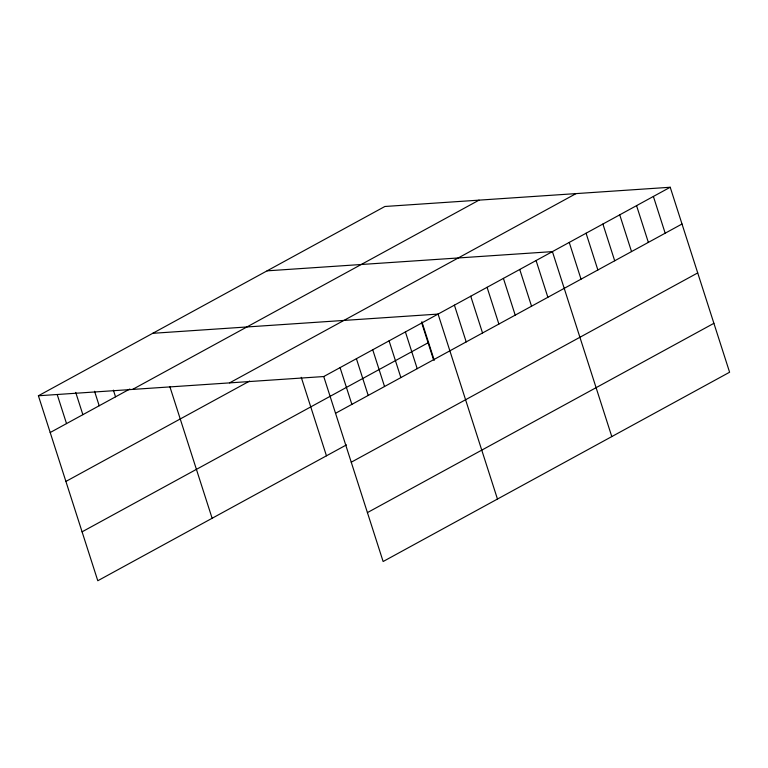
<?xml version="1.0" encoding="UTF-8"?>
<svg xmlns="http://www.w3.org/2000/svg" width="768" height="768" viewBox="0 0 768 768"><rect width="100%" height="100%" fill="white"/><g stroke="black" fill="none" stroke-linecap="round" stroke-linejoin="round"><path stroke-width="1.15" d="M38.4 395.77L384.874 206.486L670.214 187.258L729.6 372.23L383.126 561.514L323.741 376.541L38.4 395.77L97.786 580.742L346.445 444.893M50.198 432.518L129.83 389.021M132.566 389.424L479.04 200.141M229.574 382.886L576.048 193.603M65.904 481.43L249.658 381.043M323.741 376.541L670.214 187.258M82.08 531.83L428.554 342.547M335.539 413.29L682.013 224.006M351.245 462.211L697.718 272.918M367.421 512.602L713.894 323.318M267.072 270.845L552.413 251.616L611.798 436.589M152.736 333.312L438.077 314.083L497.462 499.046M653.386 196.454L665.184 233.203M636.557 205.642L648.355 242.39M619.728 214.838L631.526 251.587M602.899 224.035L614.698 260.784M586.07 233.222L597.869 269.981M569.242 242.419L581.04 279.168M536.074 260.534L547.872 297.283M519.744 269.462L531.542 306.211M503.414 278.381L515.213 315.139M487.075 287.309L498.874 324.058M470.746 296.237L482.544 332.986M454.406 305.155L466.205 341.904M421.872 321.725L434.266 360.326M421.738 323.002L433.536 359.75M405.408 331.93L417.206 368.678M389.078 340.848L400.877 377.597M372.739 349.776L384.538 386.525M356.41 358.694L368.208 395.443M340.07 367.622L351.869 404.371M301.258 377.318L326.458 455.818M169.891 386.736L212.122 518.275M113.386 390.144L115.536 396.826M94.55 391.277L99.197 405.754M75.715 392.4L82.867 414.672M57.235 394.646L66.528 423.6"/></g></svg>
